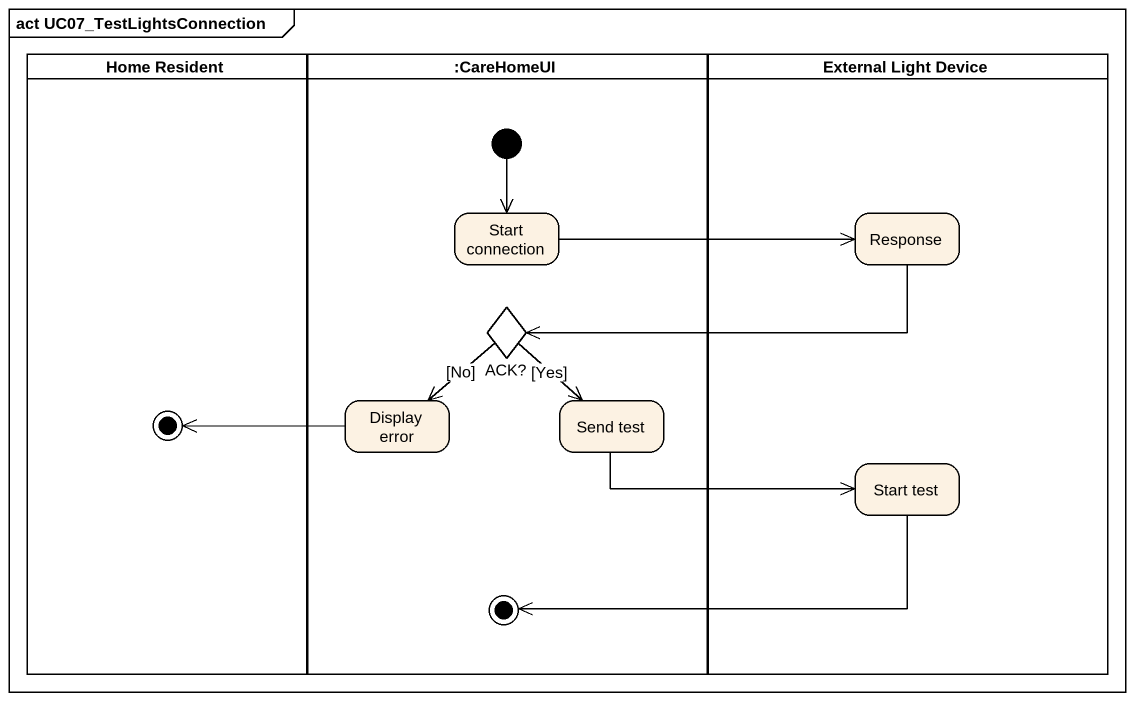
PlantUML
@startuml
mainframe act UC07_TestLightsConnection
hide empty description
state "Home Resident" as Home_Resident <<partition>> {
  state final1 <<end>>
}
state ":CareHomeUI" as CareHomeUI <<partition>> {
  state "Start connection" as Start_connection
  state "ACK?" as ACK <<choice>>
  state "Display error" as Display_error
  state "Send test" as Send_test
  state final2 <<end>>
  [*] --> Start_connection
}
state "External Light Device" as External_Light_Device <<partition>> {
  state Response
  state "Start test" as Start_test
}
Start_connection -right-> Response
Response -left-> ACK
ACK --> Display_error : [No]
ACK --> Send_test : [Yes]
Display_error -left-> final1
Send_test -right-> Start_test
Start_test -left-> final2
@enduml
